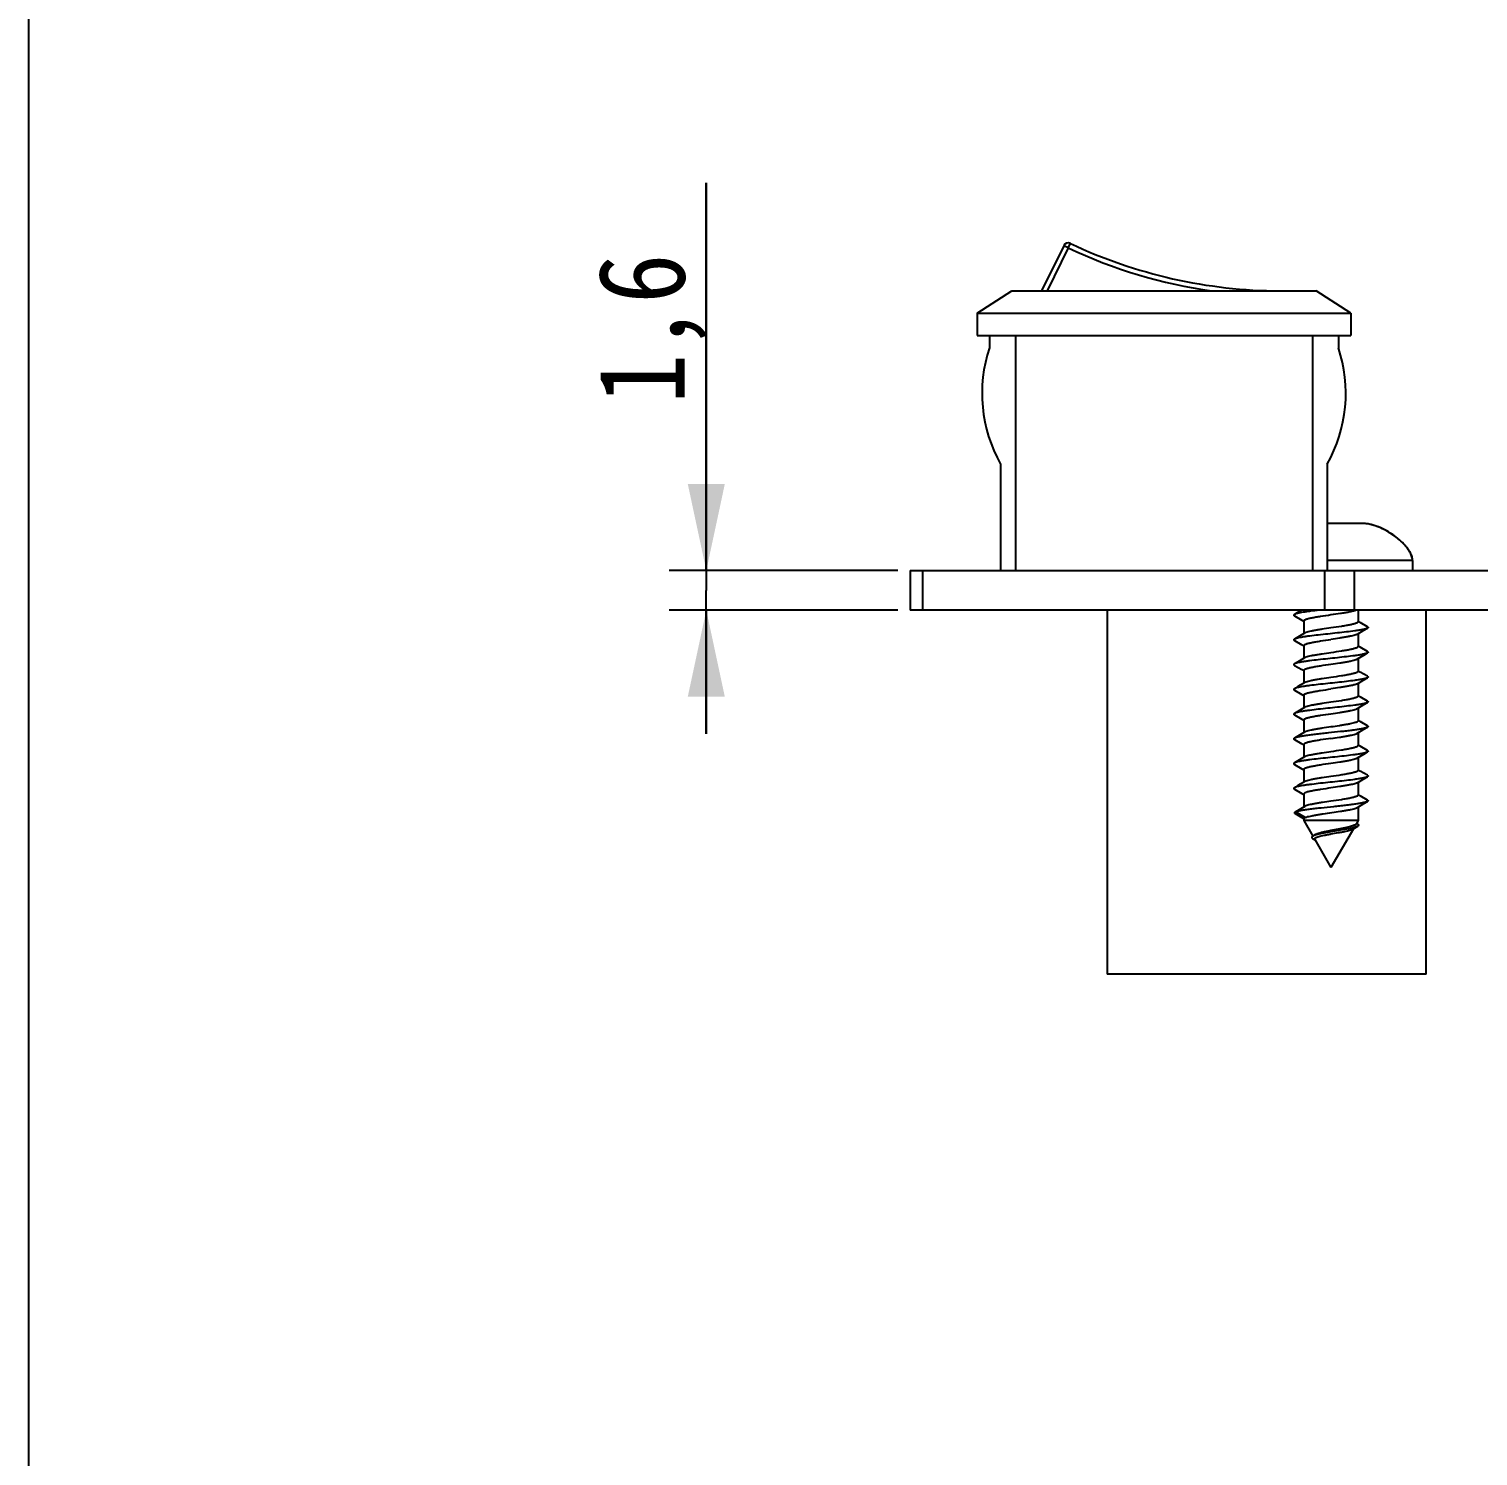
# Model space of a CAD drawing. Header units: millimetres. Extents: x 0 to 420, y 0 to 297.
# Drawn here: x 0 to 58.6, y 109.9 to 167.6 of the extents above; entities that cross this region are included whole.
import ezdxf

# ---------------------------------------------------------------- set-up
doc = ezdxf.new("R2010")
doc.units = ezdxf.units.MM
doc.header["$LTSCALE"] = 23.1
doc.layers.get('0').update_dxf_attribs({"linetype": 'CONTINUOUS'})
doc.layers.add('02___PRT_ALL_AXES', color=7, linetype='CONTINUOUS')
doc.styles.get("Standard").update_dxf_attribs({"font": 'txt', "width": 0.85})
doc.dimstyles.new('DIMSTYLE_1', dxfattribs={"dimtxt": 3.5, "dimasz": 3.5, "dimexe": 1.5, "dimexo": 1, "dimgap": 0.875, "dimtad": 1, "dimtxsty": 'Standard', "dimblk": '_FILLED', "dimblk1": '_FILLED', "dimblk2": '_FILLED', "dimcen": 0.09, "dimadec": 0, "dimazin": 0, "dimtp": 0.01, "dimtm": 0.01, "dimtfac": 1, "dimtofl": 0, "dimtmove": 0, "dimatfit": 3, "dimldrblk": '_FILLED', "dimfxl": 1, "dimtolj": 1, "dimarcsym": 0})

# ---------------------------------------------------------------- blocks, each defined once
blk = doc.blocks.new('_FILLED')
at = {"color": 0, "linetype": 'ByBlock'}
blk.add_solid([(0, 0), (-1, 0.214), (-1, -0.214)], dxfattribs=at)
blk = doc.blocks.new('*D3')
at = {"color": 2, "linetype": 'Continuous'}
for p, q in [((27.371, 145.71), (27.371, 161.367)), ((27.371, 161.367), (27.371, 144.91)), ((35.114, 145.71), (25.871, 145.71)), ((27.371, 139.11), (27.371, 144.91)), ((35.114, 144.11), (25.871, 144.11)), ((27.371, 144.11), (27.371, 139.11))]:
    blk.add_line(p, q, dxfattribs=at)
at = {"color": 2, "linetype": 'Continuous', "xscale": 3.5, "yscale": 3.5, "zscale": 3.5}
for p, rotation in [((27.371, 145.71), 270), ((27.371, 144.11), 90)]:
    blk.add_blockref('_FILLED', p, dxfattribs=dict(at, rotation=rotation))
at = {"color": 2, "linetype": 'Continuous', "insert": (22.996, 152.442), "char_height": 3.5, "width": 8.925, "attachment_point": 1, "rotation": 90, "line_spacing_factor": 0.9}
blk.add_mtext('1,6', dxfattribs=at)

msp = doc.modelspace()

# ---------------------------------------------------------------- linework, layer by layer
at = {"color": 7, "linetype": 'Continuous'}
for p, q in [((0, 0), (0, 297)), ((41.818, 158.833), (40.917, 157.01)), ((41.997, 158.744), (41.14, 157.01)), ((41.997, 158.744), (41.818, 158.833)), ((41.997, 158.744), (42.083, 158.925)), ((38.314, 156.11), (39.714, 157.01)), ((39.714, 157.01), (52.014, 157.01)), ((53.414, 156.11), (52.014, 157.01)), ((38.314, 156.11), (38.314, 155.21)), ((38.314, 156.11), (53.414, 156.11)), ((53.414, 156.11), (53.414, 155.21)), ((38.314, 155.21), (53.414, 155.21)), ((38.814, 155.21), (38.814, 154.71)), ((39.864, 155.21), (39.864, 145.71)), ((51.864, 155.21), (51.864, 145.71)), ((52.914, 155.21), (52.914, 154.71)), ((39.264, 150.01), (39.264, 145.71)), ((52.464, 150.01), (52.464, 145.71)), ((53.104, 147.61), (52.464, 147.61)), ((53.217, 147.61), (53.217, 147.609)), ((53.765, 147.61), (53.217, 147.61)), ((53.817, 147.61), (53.817, 147.609)), ((53.914, 147.61), (53.817, 147.61)), ((54.35, 147.536), (54.254, 147.563)), ((55.914, 146.11), (52.464, 146.11)), ((55.914, 146.11), (55.912, 146.147)), ((55.914, 146.11), (55.914, 145.71)), ((35.614, 145.71), (35.614, 144.11)), ((35.614, 145.71), (117.114, 145.71)), ((36.114, 145.71), (36.114, 144.11)), ((52.364, 144.11), (52.364, 145.71)), ((53.564, 144.11), (53.564, 145.71)), ((117.114, 144.11), (35.614, 144.11)), ((43.564, 144.11), (43.564, 129.41)), ((51.429, 144.11), (51.138, 143.939)), ((56.464, 129.41), (56.464, 144.11)), ((51.138, 143.881), (51.434, 143.707)), ((51.434, 143.707), (51.514, 143.66)), ((53.796, 143.612), (53.714, 143.661)), ((54.089, 143.439), (53.796, 143.612)), ((51.28, 143.022), (51.138, 142.939)), ((51.138, 142.881), (51.434, 142.707)), ((51.547, 143.18), (51.28, 143.022)), ((53.681, 143.14), (53.945, 143.297)), ((53.945, 143.297), (54.089, 143.381)), ((51.434, 142.707), (51.514, 142.66)), ((53.681, 142.14), (53.945, 142.297)), ((53.796, 142.612), (53.714, 142.661)), ((54.089, 142.439), (53.796, 142.612)), ((53.945, 142.297), (54.089, 142.381)), ((51.332, 142.053), (51.138, 141.939)), ((51.138, 141.881), (51.434, 141.707)), ((51.547, 142.18), (51.332, 142.053)), ((51.547, 141.18), (51.28, 141.022)), ((51.434, 141.707), (51.514, 141.66)), ((53.681, 141.14), (53.945, 141.297)), ((53.796, 141.612), (53.714, 141.661)), ((54.089, 141.439), (53.796, 141.612)), ((53.945, 141.297), (54.089, 141.381)), ((51.28, 141.022), (51.138, 140.939)), ((51.138, 140.881), (51.434, 140.707)), ((51.434, 140.707), (51.514, 140.66)), ((53.796, 140.612), (53.714, 140.661)), ((54.089, 140.439), (53.796, 140.612)), ((51.28, 140.022), (51.138, 139.939)), ((51.547, 140.18), (51.28, 140.022)), ((53.681, 140.14), (53.945, 140.297)), ((53.945, 140.297), (54.089, 140.381)), ((51.138, 139.881), (51.434, 139.707)), ((51.434, 139.707), (51.514, 139.66)), ((53.796, 139.612), (53.714, 139.661)), ((54.089, 139.439), (53.796, 139.612)), ((53.945, 139.297), (54.089, 139.381)), ((51.28, 139.022), (51.138, 138.939)), ((51.138, 138.881), (51.434, 138.707)), ((51.547, 139.18), (51.28, 139.022)), ((53.681, 139.14), (53.66, 139.129)), ((53.681, 139.14), (53.945, 139.297)), ((51.434, 138.707), (51.514, 138.66)), ((53.681, 138.14), (53.945, 138.297)), ((53.796, 138.612), (53.714, 138.661)), ((54.089, 138.439), (53.796, 138.612)), ((53.945, 138.297), (54.089, 138.381)), ((51.28, 138.022), (51.138, 137.939)), ((51.138, 137.881), (51.434, 137.707)), ((51.547, 138.18), (51.28, 138.022)), ((51.434, 137.707), (51.514, 137.66)), ((53.796, 137.612), (53.714, 137.661)), ((54.089, 137.439), (53.796, 137.612)), ((51.547, 137.18), (51.28, 137.022)), ((53.681, 137.14), (53.945, 137.297)), ((53.945, 137.297), (54.089, 137.381)), ((51.28, 137.022), (51.138, 136.939)), ((51.138, 136.881), (51.434, 136.707)), ((51.434, 136.707), (51.514, 136.66)), ((53.796, 136.612), (53.714, 136.661)), ((54.089, 136.439), (53.796, 136.612)), ((51.187, 135.96), (51.168, 135.95)), ((51.17, 135.892), (51.511, 135.694)), ((51.187, 135.96), (51.568, 136.191)), ((51.568, 135.729), (51.187, 135.96)), ((51.335, 136.051), (51.194, 135.966)), ((53.681, 136.14), (53.945, 136.297)), ((53.945, 136.297), (54.089, 136.381)), ((53.714, 135.615), (51.514, 135.615)), ((53.499, 135.269), (53.7, 135.387)), ((53.705, 135.462), (53.647, 135.497)), ((51.94, 135.021), (51.878, 134.981)), ((51.891, 134.875), (51.968, 134.83)), ((56.464, 129.41), (43.564, 129.41))]:
    msp.add_line(p, q, dxfattribs=at)
for points in [[(54.254, 147.563), (54.162, 147.584), (54.076, 147.598), (53.993, 147.607), (53.914, 147.61)], [(55.912, 146.147), (55.907, 146.185), (55.9, 146.224), (55.889, 146.263), (55.876, 146.303), (55.861, 146.342), (55.843, 146.382), (55.824, 146.421), (55.802, 146.46), (55.779, 146.499), (55.753, 146.538), (55.726, 146.578), (55.697, 146.617), (55.666, 146.656), (55.633, 146.696), (55.599, 146.736), (55.562, 146.776), (55.524, 146.816), (55.483, 146.856), (55.44, 146.897), (55.395, 146.937), (55.348, 146.978), (55.298, 147.019), (55.246, 147.061), (55.191, 147.102), (55.133, 147.144), (55.072, 147.185), (55.008, 147.227), (54.94, 147.269), (54.867, 147.31), (54.791, 147.352), (54.711, 147.392), (54.625, 147.432), (54.535, 147.47), (54.443, 147.505), (54.35, 147.536)]]:
    msp.add_lwpolyline(points, dxfattribs=at)
for centre, radius, start, end in [((41.997, 158.744), 0.2, 64.71534, 153.70538), ((50.625, 177.009), 20.2, 244.71534, 261.94521), ((50.625, 177.009), 20, 244.71534, 269.80725), ((44.328, 152.867), 5.815, 161.51468, 209.42351), ((47.399, 152.867), 5.815, 330.57649, 18.48532), ((53.108, 141.967), 5.643, 88.88738, 90.033), ((53.765, 146.3), 1.31, 87.69205, 89.98175), ((55.474, 146.11), 0.44, 0.04825, 4.75119)]:
    msp.add_arc(centre, radius, start, end, dxfattribs=at)
for points, knots in [([(55.912, 146.146), (55.908, 146.201), (55.88, 146.308), (55.809, 146.456), (55.718, 146.593), (55.581, 146.763), (55.385, 146.954), (55.126, 147.155), (54.847, 147.328), (54.552, 147.471), (54.292, 147.559), (54.078, 147.601), (53.968, 147.61), (53.914, 147.61)], [0, 0, 0, 0, 0.062449, 0.124939, 0.187448, 0.249962, 0.374926, 0.499918, 0.624924, 0.749937, 0.874911, 0.937474, 1, 1, 1, 1]), ([(52.15, 144.11), (52.029, 144.097), (51.855, 144.076), (51.633, 144.047), (51.492, 144.026), (51.37, 144.005), (51.271, 143.984), (51.203, 143.966), (51.162, 143.951), (51.145, 143.943), (51.138, 143.939)], [0, 0, 0, 0, 0.354408, 0.511605, 0.651696, 0.772272, 0.871339, 0.94743, 0.976641, 1, 1, 1, 1]), ([(53.336, 144.043), (53.389, 144.053), (53.463, 144.069), (53.555, 144.092), (53.594, 144.104), (53.612, 144.11)], [0, 0, 0, 0, 0.566203, 0.80076, 1, 1, 1, 1]), ([(51.138, 143.939), (51.135, 143.937), (51.128, 143.933), (51.12, 143.925), (51.115, 143.918), (51.113, 143.91), (51.115, 143.902), (51.12, 143.895), (51.128, 143.888), (51.135, 143.883), (51.138, 143.881)], [0, 0, 0, 0, 0.164194, 0.297955, 0.406547, 0.500006, 0.593472, 0.702049, 0.835783, 1, 1, 1, 1]), ([(51.514, 143.679), (51.514, 143.692), (51.528, 143.707), (51.547, 143.719), (51.568, 143.73), (51.6, 143.743), (51.646, 143.759), (51.702, 143.774), (51.766, 143.789), (51.867, 143.811), (52.01, 143.837), (52.269, 143.879), (52.473, 143.909), (52.614, 143.929)], [0, 0, 0, 0, 0.033021, 0.045431, 0.059772, 0.094414, 0.137068, 0.187528, 0.24545, 0.310354, 0.458795, 0.627494, 1, 1, 1, 1]), ([(52.614, 143.929), (52.742, 143.948), (52.93, 143.975), (53.171, 144.013), (53.283, 144.033), (53.336, 144.043)], [0, 0, 0, 0, 0.533036, 0.778651, 1, 1, 1, 1]), ([(53.714, 143.641), (53.714, 143.628), (53.699, 143.614), (53.68, 143.602), (53.659, 143.59), (53.627, 143.577), (53.581, 143.562), (53.526, 143.546), (53.461, 143.531), (53.36, 143.509), (53.217, 143.483), (52.958, 143.441), (52.754, 143.411), (52.614, 143.391)], [0, 0, 0, 0, 0.033019, 0.045428, 0.059769, 0.09441, 0.137065, 0.187526, 0.245449, 0.310354, 0.458795, 0.627494, 1, 1, 1, 1]), ([(51.138, 142.939), (51.135, 142.937), (51.128, 142.933), (51.12, 142.925), (51.115, 142.918), (51.113, 142.91), (51.115, 142.902), (51.12, 142.895), (51.128, 142.888), (51.135, 142.883), (51.138, 142.881)], [0, 0, 0, 0, 0.164171, 0.297893, 0.406514, 0.499997, 0.593478, 0.702106, 0.835838, 1, 1, 1, 1]), ([(54.089, 143.381), (54.08, 143.376), (54.057, 143.366), (54.017, 143.352), (53.966, 143.339), (53.879, 143.319), (53.747, 143.296), (53.526, 143.263), (53.231, 143.227), (52.867, 143.187), (52.486, 143.147), (52.114, 143.107), (51.821, 143.072), (51.61, 143.044), (51.475, 143.023), (51.36, 143.003), (51.265, 142.983), (51.2, 142.965), (51.161, 142.951), (51.145, 142.943), (51.138, 142.939)], [0, 0, 0, 0, 0.010763, 0.024901, 0.042427, 0.063265, 0.114357, 0.176806, 0.287759, 0.412844, 0.543739, 0.671718, 0.788256, 0.839776, 0.885641, 0.92511, 0.957572, 0.982587, 0.992237, 1, 1, 1, 1]), ([(51.514, 142.679), (51.514, 142.692), (51.528, 142.707), (51.547, 142.719), (51.568, 142.73), (51.6, 142.743), (51.646, 142.759), (51.702, 142.774), (51.766, 142.789), (51.867, 142.811), (52.01, 142.837), (52.269, 142.879), (52.473, 142.909), (52.614, 142.929)], [0, 0, 0, 0, 0.033033, 0.045446, 0.059792, 0.094443, 0.137103, 0.187572, 0.245501, 0.310411, 0.458852, 0.627538, 1, 1, 1, 1]), ([(52.614, 143.391), (52.494, 143.374), (52.319, 143.349), (52.094, 143.313), (51.943, 143.287), (51.81, 143.261), (51.699, 143.236), (51.622, 143.213), (51.574, 143.195), (51.555, 143.185), (51.547, 143.18)], [0, 0, 0, 0, 0.331658, 0.486345, 0.628056, 0.753056, 0.858169, 0.940929, 0.973445, 1, 1, 1, 1]), ([(53.681, 143.14), (53.672, 143.135), (53.653, 143.126), (53.605, 143.107), (53.528, 143.084), (53.417, 143.059), (53.284, 143.033), (53.134, 143.007), (52.908, 142.972), (52.733, 142.946), (52.614, 142.929)], [0, 0, 0, 0, 0.026553, 0.059069, 0.141823, 0.246935, 0.371936, 0.513648, 0.668332, 1, 1, 1, 1]), ([(54.089, 143.439), (54.093, 143.437), (54.099, 143.433), (54.107, 143.425), (54.112, 143.418), (54.114, 143.41), (54.112, 143.402), (54.107, 143.395), (54.099, 143.388), (54.093, 143.383), (54.089, 143.381)], [0, 0, 0, 0, 0.164166, 0.297917, 0.406543, 0.500011, 0.593491, 0.702091, 0.835799, 1, 1, 1, 1]), ([(54.089, 142.381), (54.08, 142.376), (54.057, 142.366), (54.017, 142.352), (53.966, 142.339), (53.879, 142.319), (53.747, 142.296), (53.526, 142.263), (53.231, 142.227), (52.867, 142.187), (52.486, 142.147), (52.114, 142.107), (51.821, 142.072), (51.61, 142.044), (51.475, 142.023), (51.36, 142.003), (51.265, 141.983), (51.2, 141.965), (51.161, 141.951), (51.145, 141.943), (51.138, 141.939)], [0, 0, 0, 0, 0.010761, 0.024901, 0.042425, 0.063265, 0.114357, 0.176805, 0.287759, 0.412843, 0.543739, 0.671718, 0.788256, 0.839778, 0.885641, 0.92511, 0.957574, 0.982588, 0.992239, 1, 1, 1, 1]), ([(52.614, 142.391), (52.494, 142.374), (52.319, 142.349), (52.094, 142.313), (51.943, 142.287), (51.81, 142.261), (51.699, 142.236), (51.622, 142.213), (51.574, 142.195), (51.555, 142.185), (51.547, 142.18)], [0, 0, 0, 0, 0.331666, 0.486355, 0.628064, 0.753058, 0.85817, 0.940929, 0.973447, 1, 1, 1, 1]), ([(53.714, 142.641), (53.714, 142.628), (53.699, 142.614), (53.68, 142.601), (53.659, 142.59), (53.627, 142.577), (53.581, 142.562), (53.526, 142.546), (53.461, 142.531), (53.36, 142.509), (53.217, 142.483), (52.958, 142.441), (52.754, 142.411), (52.614, 142.391)], [0, 0, 0, 0, 0.033022, 0.045433, 0.059775, 0.09442, 0.137078, 0.187543, 0.245472, 0.310381, 0.458824, 0.627512, 1, 1, 1, 1]), ([(54.089, 142.439), (54.093, 142.437), (54.099, 142.433), (54.107, 142.425), (54.112, 142.418), (54.114, 142.41), (54.112, 142.402), (54.107, 142.395), (54.099, 142.388), (54.093, 142.383), (54.089, 142.381)], [0, 0, 0, 0, 0.164219, 0.297943, 0.406521, 0.49999, 0.593449, 0.702047, 0.83581, 1, 1, 1, 1]), ([(51.138, 141.939), (51.135, 141.937), (51.128, 141.933), (51.12, 141.925), (51.115, 141.918), (51.113, 141.91), (51.115, 141.902), (51.12, 141.895), (51.128, 141.888), (51.135, 141.883), (51.138, 141.881)], [0, 0, 0, 0, 0.164173, 0.297931, 0.406551, 0.500014, 0.59349, 0.702081, 0.835788, 1, 1, 1, 1]), ([(51.514, 141.679), (51.514, 141.692), (51.528, 141.707), (51.547, 141.719), (51.568, 141.73), (51.6, 141.743), (51.646, 141.759), (51.702, 141.774), (51.766, 141.789), (51.867, 141.811), (52.01, 141.837), (52.269, 141.879), (52.473, 141.909), (52.614, 141.929)], [0, 0, 0, 0, 0.033016, 0.045426, 0.059765, 0.094406, 0.137061, 0.187523, 0.245449, 0.310355, 0.458795, 0.627492, 1, 1, 1, 1]), ([(52.614, 141.929), (52.733, 141.946), (52.908, 141.972), (53.134, 142.007), (53.284, 142.033), (53.417, 142.059), (53.528, 142.084), (53.605, 142.107), (53.653, 142.126), (53.672, 142.135), (53.681, 142.14)], [0, 0, 0, 0, 0.33166, 0.486342, 0.628051, 0.75305, 0.858166, 0.940927, 0.973445, 1, 1, 1, 1]), ([(54.089, 141.381), (54.08, 141.376), (54.057, 141.366), (54.017, 141.352), (53.966, 141.339), (53.879, 141.319), (53.747, 141.296), (53.526, 141.263), (53.231, 141.227), (52.867, 141.187), (52.486, 141.147), (52.114, 141.107), (51.821, 141.072), (51.61, 141.044), (51.475, 141.023), (51.36, 141.003), (51.265, 140.983), (51.2, 140.965), (51.161, 140.951), (51.145, 140.943), (51.138, 140.939)], [0, 0, 0, 0, 0.010763, 0.024902, 0.042427, 0.063266, 0.114358, 0.176807, 0.287759, 0.412844, 0.54374, 0.671719, 0.788256, 0.839778, 0.885643, 0.92511, 0.957574, 0.982589, 0.992239, 1, 1, 1, 1]), ([(52.614, 141.391), (52.494, 141.374), (52.319, 141.349), (52.094, 141.313), (51.943, 141.287), (51.81, 141.261), (51.699, 141.236), (51.622, 141.213), (51.574, 141.195), (51.555, 141.185), (51.547, 141.18)], [0, 0, 0, 0, 0.331667, 0.48636, 0.628075, 0.753072, 0.858181, 0.940933, 0.973447, 1, 1, 1, 1]), ([(53.714, 141.641), (53.714, 141.628), (53.699, 141.614), (53.68, 141.601), (53.659, 141.59), (53.627, 141.577), (53.581, 141.562), (53.526, 141.546), (53.461, 141.531), (53.36, 141.509), (53.217, 141.483), (52.958, 141.441), (52.754, 141.411), (52.614, 141.391)], [0, 0, 0, 0, 0.033021, 0.045431, 0.059772, 0.094414, 0.137065, 0.187524, 0.245447, 0.310351, 0.458792, 0.627492, 1, 1, 1, 1]), ([(53.681, 141.14), (53.672, 141.135), (53.653, 141.126), (53.605, 141.107), (53.528, 141.084), (53.417, 141.059), (53.284, 141.033), (53.134, 141.007), (52.908, 140.972), (52.733, 140.946), (52.614, 140.929)], [0, 0, 0, 0, 0.026553, 0.059069, 0.141823, 0.246935, 0.371936, 0.513648, 0.668332, 1, 1, 1, 1]), ([(54.089, 141.439), (54.093, 141.437), (54.099, 141.433), (54.107, 141.425), (54.112, 141.418), (54.114, 141.41), (54.112, 141.402), (54.107, 141.395), (54.099, 141.388), (54.093, 141.383), (54.089, 141.381)], [0, 0, 0, 0, 0.164187, 0.297898, 0.406505, 0.499988, 0.593461, 0.702091, 0.835837, 1, 1, 1, 1]), ([(51.138, 140.939), (51.135, 140.937), (51.128, 140.933), (51.12, 140.925), (51.115, 140.918), (51.113, 140.91), (51.115, 140.902), (51.12, 140.895), (51.128, 140.888), (51.135, 140.883), (51.138, 140.881)], [0, 0, 0, 0, 0.164207, 0.297961, 0.40654, 0.500001, 0.593463, 0.70204, 0.835789, 1, 1, 1, 1]), ([(51.514, 140.679), (51.514, 140.692), (51.528, 140.707), (51.547, 140.719), (51.568, 140.73), (51.6, 140.743), (51.646, 140.759), (51.702, 140.774), (51.766, 140.789), (51.867, 140.811), (52.01, 140.837), (52.269, 140.879), (52.473, 140.909), (52.614, 140.929)], [0, 0, 0, 0, 0.033024, 0.045434, 0.059776, 0.094419, 0.137072, 0.187534, 0.245459, 0.310365, 0.458808, 0.627506, 1, 1, 1, 1]), ([(53.714, 140.641), (53.714, 140.628), (53.699, 140.614), (53.68, 140.602), (53.659, 140.59), (53.627, 140.577), (53.581, 140.562), (53.526, 140.546), (53.461, 140.531), (53.36, 140.509), (53.217, 140.483), (52.958, 140.441), (52.754, 140.411), (52.614, 140.391)], [0, 0, 0, 0, 0.033018, 0.045428, 0.059769, 0.094412, 0.137068, 0.187532, 0.245461, 0.310368, 0.458808, 0.627499, 1, 1, 1, 1]), ([(54.089, 140.381), (54.08, 140.376), (54.057, 140.366), (54.017, 140.352), (53.966, 140.339), (53.879, 140.319), (53.747, 140.296), (53.526, 140.263), (53.231, 140.227), (52.867, 140.187), (52.486, 140.147), (52.114, 140.107), (51.821, 140.072), (51.61, 140.044), (51.475, 140.023), (51.36, 140.003), (51.265, 139.983), (51.2, 139.965), (51.161, 139.951), (51.145, 139.943), (51.138, 139.939)], [0, 0, 0, 0, 0.010764, 0.024901, 0.042428, 0.063266, 0.114357, 0.176807, 0.287759, 0.412844, 0.54374, 0.671718, 0.788256, 0.839777, 0.885643, 0.92511, 0.957572, 0.982589, 0.992238, 1, 1, 1, 1]), ([(52.614, 140.391), (52.494, 140.374), (52.319, 140.349), (52.094, 140.313), (51.943, 140.287), (51.81, 140.261), (51.699, 140.236), (51.622, 140.213), (51.574, 140.195), (51.555, 140.185), (51.547, 140.18)], [0, 0, 0, 0, 0.331664, 0.486347, 0.628054, 0.75305, 0.858166, 0.940927, 0.973445, 1, 1, 1, 1]), ([(52.614, 139.929), (52.733, 139.946), (52.908, 139.972), (53.134, 140.007), (53.284, 140.033), (53.417, 140.059), (53.528, 140.084), (53.605, 140.107), (53.653, 140.126), (53.672, 140.135), (53.681, 140.14)], [0, 0, 0, 0, 0.331665, 0.486349, 0.628055, 0.753051, 0.858166, 0.940927, 0.973446, 1, 1, 1, 1]), ([(54.089, 140.439), (54.093, 140.437), (54.099, 140.433), (54.107, 140.425), (54.112, 140.418), (54.114, 140.41), (54.112, 140.402), (54.107, 140.395), (54.099, 140.388), (54.093, 140.383), (54.089, 140.381)], [0, 0, 0, 0, 0.164162, 0.297903, 0.406534, 0.500009, 0.593493, 0.702105, 0.835819, 1, 1, 1, 1]), ([(51.138, 139.939), (51.135, 139.937), (51.128, 139.933), (51.12, 139.925), (51.115, 139.918), (51.113, 139.91), (51.115, 139.902), (51.12, 139.895), (51.128, 139.888), (51.135, 139.883), (51.138, 139.881)], [0, 0, 0, 0, 0.164215, 0.297925, 0.406511, 0.499986, 0.593447, 0.702063, 0.835823, 1, 1, 1, 1]), ([(51.514, 139.679), (51.514, 139.692), (51.528, 139.707), (51.547, 139.719), (51.568, 139.73), (51.6, 139.743), (51.646, 139.759), (51.702, 139.774), (51.766, 139.789), (51.867, 139.811), (52.01, 139.837), (52.269, 139.879), (52.473, 139.909), (52.614, 139.929)], [0, 0, 0, 0, 0.033019, 0.04543, 0.059771, 0.094414, 0.137071, 0.187536, 0.245465, 0.310373, 0.458813, 0.627502, 1, 1, 1, 1]), ([(52.614, 139.391), (52.494, 139.374), (52.319, 139.349), (52.094, 139.313), (51.943, 139.287), (51.81, 139.261), (51.699, 139.236), (51.622, 139.213), (51.574, 139.195), (51.555, 139.185), (51.547, 139.18)], [0, 0, 0, 0, 0.331674, 0.486366, 0.628081, 0.753075, 0.85818, 0.940931, 0.973447, 1, 1, 1, 1]), ([(53.66, 139.591), (53.639, 139.581), (53.587, 139.563), (53.497, 139.539), (53.385, 139.514), (53.255, 139.49), (53.109, 139.465), (52.894, 139.432), (52.727, 139.407), (52.614, 139.391)], [0, 0, 0, 0, 0.066192, 0.153913, 0.261556, 0.386783, 0.526702, 0.677986, 1, 1, 1, 1]), ([(53.714, 139.641), (53.714, 139.637), (53.711, 139.627), (53.699, 139.614), (53.682, 139.602), (53.668, 139.595), (53.66, 139.591)], [0, 0, 0, 0, 0.169076, 0.37943, 0.653487, 1, 1, 1, 1]), ([(54.089, 139.381), (54.082, 139.377), (54.066, 139.37), (54.05, 139.363), (54.04, 139.36)], [0, 0, 0, 0, 0.445344, 1, 1, 1, 1]), ([(54.089, 139.439), (54.093, 139.437), (54.099, 139.433), (54.107, 139.425), (54.112, 139.418), (54.114, 139.41), (54.112, 139.402), (54.107, 139.395), (54.099, 139.388), (54.093, 139.383), (54.089, 139.381)], [0, 0, 0, 0, 0.164153, 0.297897, 0.406491, 0.49993, 0.593367, 0.701931, 0.83569, 1, 1, 1, 1]), ([(51.138, 138.939), (51.135, 138.937), (51.128, 138.933), (51.12, 138.925), (51.115, 138.918), (51.113, 138.91), (51.115, 138.902), (51.12, 138.895), (51.128, 138.888), (51.135, 138.883), (51.138, 138.881)], [0, 0, 0, 0, 0.16417, 0.297891, 0.406511, 0.499995, 0.593475, 0.702104, 0.835837, 1, 1, 1, 1]), ([(54.04, 139.36), (54.026, 139.355), (53.994, 139.346), (53.919, 139.327), (53.802, 139.305), (53.639, 139.279), (53.447, 139.253), (53.233, 139.228), (52.92, 139.192), (52.597, 139.158), (52.273, 139.124), (52.039, 139.098), (51.821, 139.072), (51.625, 139.046), (51.455, 139.021), (51.333, 138.998), (51.253, 138.98), (51.206, 138.967), (51.168, 138.954), (51.147, 138.944), (51.138, 138.939)], [0, 0, 0, 0, 0.015354, 0.033821, 0.079672, 0.136481, 0.202792, 0.276849, 0.356674, 0.524935, 0.608835, 0.689556, 0.764927, 0.832928, 0.891757, 0.939888, 0.959564, 0.976169, 0.989641, 1, 1, 1, 1]), ([(52.614, 138.929), (52.473, 138.909), (52.269, 138.879), (52.01, 138.837), (51.867, 138.811), (51.766, 138.789), (51.702, 138.774), (51.646, 138.759), (51.6, 138.743), (51.568, 138.73), (51.547, 138.719), (51.528, 138.707), (51.514, 138.692), (51.514, 138.679)], [0, 0, 0, 0, 0.372497, 0.541189, 0.689634, 0.754542, 0.812469, 0.862931, 0.905584, 0.940227, 0.954568, 0.966978, 1, 1, 1, 1]), ([(52.614, 138.929), (52.727, 138.946), (52.894, 138.97), (53.109, 139.003), (53.255, 139.028), (53.385, 139.052), (53.497, 139.077), (53.587, 139.101), (53.639, 139.119), (53.66, 139.129)], [0, 0, 0, 0, 0.322014, 0.473298, 0.613217, 0.738444, 0.846087, 0.933808, 1, 1, 1, 1]), ([(54.089, 138.381), (54.08, 138.376), (54.057, 138.366), (54.017, 138.352), (53.966, 138.339), (53.879, 138.319), (53.747, 138.296), (53.526, 138.263), (53.231, 138.227), (52.867, 138.187), (52.486, 138.147), (52.114, 138.107), (51.821, 138.072), (51.61, 138.044), (51.475, 138.023), (51.36, 138.003), (51.265, 137.983), (51.2, 137.965), (51.161, 137.951), (51.145, 137.943), (51.138, 137.939)], [0, 0, 0, 0, 0.010761, 0.024901, 0.042425, 0.063265, 0.114357, 0.176805, 0.287759, 0.412843, 0.543739, 0.671718, 0.788256, 0.839777, 0.885641, 0.92511, 0.957573, 0.982588, 0.992239, 1, 1, 1, 1]), ([(52.614, 138.391), (52.494, 138.374), (52.319, 138.349), (52.094, 138.313), (51.943, 138.287), (51.81, 138.261), (51.699, 138.236), (51.622, 138.213), (51.574, 138.195), (51.555, 138.185), (51.547, 138.18)], [0, 0, 0, 0, 0.331659, 0.486343, 0.628054, 0.753054, 0.858169, 0.940929, 0.973446, 1, 1, 1, 1]), ([(53.714, 138.641), (53.714, 138.628), (53.699, 138.614), (53.68, 138.602), (53.659, 138.59), (53.627, 138.577), (53.581, 138.562), (53.526, 138.546), (53.461, 138.531), (53.36, 138.509), (53.217, 138.483), (52.958, 138.441), (52.754, 138.411), (52.614, 138.391)], [0, 0, 0, 0, 0.033017, 0.045426, 0.059766, 0.094407, 0.137061, 0.187523, 0.245447, 0.310352, 0.458793, 0.627492, 1, 1, 1, 1]), ([(54.089, 138.439), (54.093, 138.437), (54.099, 138.433), (54.107, 138.425), (54.112, 138.418), (54.114, 138.41), (54.112, 138.402), (54.107, 138.395), (54.099, 138.388), (54.093, 138.383), (54.089, 138.381)], [0, 0, 0, 0, 0.164217, 0.297953, 0.406529, 0.499994, 0.593453, 0.702041, 0.835801, 1, 1, 1, 1]), ([(51.138, 137.939), (51.135, 137.937), (51.128, 137.933), (51.12, 137.925), (51.115, 137.918), (51.113, 137.91), (51.115, 137.902), (51.12, 137.895), (51.128, 137.888), (51.135, 137.883), (51.138, 137.881)], [0, 0, 0, 0, 0.164167, 0.297919, 0.406546, 0.500013, 0.593493, 0.702093, 0.8358, 1, 1, 1, 1]), ([(51.514, 137.679), (51.514, 137.692), (51.528, 137.707), (51.547, 137.719), (51.568, 137.73), (51.6, 137.743), (51.646, 137.759), (51.702, 137.774), (51.766, 137.789), (51.867, 137.811), (52.01, 137.837), (52.269, 137.879), (52.473, 137.909), (52.614, 137.929)], [0, 0, 0, 0, 0.033023, 0.045434, 0.059777, 0.094422, 0.13708, 0.187545, 0.245474, 0.310382, 0.458826, 0.627517, 1, 1, 1, 1]), ([(52.614, 137.929), (52.733, 137.946), (52.908, 137.972), (53.134, 138.007), (53.284, 138.033), (53.417, 138.059), (53.528, 138.084), (53.605, 138.107), (53.653, 138.126), (53.672, 138.135), (53.681, 138.14)], [0, 0, 0, 0, 0.331667, 0.486357, 0.628069, 0.753063, 0.858173, 0.940929, 0.973447, 1, 1, 1, 1]), ([(53.714, 137.641), (53.714, 137.628), (53.699, 137.614), (53.68, 137.601), (53.659, 137.59), (53.627, 137.577), (53.581, 137.562), (53.526, 137.546), (53.461, 137.531), (53.36, 137.509), (53.217, 137.483), (52.958, 137.441), (52.754, 137.411), (52.614, 137.391)], [0, 0, 0, 0, 0.033024, 0.045435, 0.059777, 0.094422, 0.13708, 0.187545, 0.245474, 0.310383, 0.458826, 0.627518, 1, 1, 1, 1]), ([(54.089, 137.381), (54.08, 137.376), (54.057, 137.366), (54.017, 137.352), (53.966, 137.339), (53.879, 137.319), (53.747, 137.296), (53.526, 137.263), (53.231, 137.227), (52.867, 137.187), (52.486, 137.147), (52.114, 137.107), (51.821, 137.072), (51.61, 137.044), (51.475, 137.023), (51.36, 137.003), (51.265, 136.983), (51.2, 136.965), (51.161, 136.951), (51.145, 136.943), (51.138, 136.939)], [0, 0, 0, 0, 0.010762, 0.024902, 0.042426, 0.063266, 0.114358, 0.176806, 0.287759, 0.412844, 0.54374, 0.671719, 0.788256, 0.839778, 0.885642, 0.92511, 0.957574, 0.982589, 0.99224, 1, 1, 1, 1]), ([(52.614, 137.391), (52.494, 137.374), (52.319, 137.349), (52.094, 137.313), (51.943, 137.287), (51.81, 137.261), (51.699, 137.236), (51.622, 137.213), (51.574, 137.195), (51.555, 137.185), (51.547, 137.18)], [0, 0, 0, 0, 0.331668, 0.486358, 0.62807, 0.753064, 0.858173, 0.940929, 0.973447, 1, 1, 1, 1]), ([(53.681, 137.14), (53.672, 137.135), (53.653, 137.126), (53.605, 137.107), (53.528, 137.084), (53.417, 137.059), (53.284, 137.033), (53.134, 137.007), (52.908, 136.972), (52.733, 136.946), (52.614, 136.929)], [0, 0, 0, 0, 0.026553, 0.059069, 0.141823, 0.246935, 0.371936, 0.513648, 0.668332, 1, 1, 1, 1]), ([(54.089, 137.439), (54.093, 137.437), (54.099, 137.433), (54.107, 137.425), (54.112, 137.418), (54.114, 137.41), (54.112, 137.402), (54.107, 137.395), (54.099, 137.388), (54.093, 137.383), (54.089, 137.381)], [0, 0, 0, 0, 0.1642, 0.297907, 0.406506, 0.499986, 0.593453, 0.70208, 0.835833, 1, 1, 1, 1]), ([(51.138, 136.939), (51.135, 136.937), (51.128, 136.933), (51.12, 136.925), (51.115, 136.918), (51.113, 136.91), (51.115, 136.902), (51.12, 136.895), (51.128, 136.888), (51.135, 136.883), (51.138, 136.881)], [0, 0, 0, 0, 0.164199, 0.297959, 0.406546, 0.500005, 0.59347, 0.702046, 0.835783, 1, 1, 1, 1]), ([(52.614, 136.929), (52.473, 136.909), (52.269, 136.879), (52.01, 136.837), (51.867, 136.811), (51.766, 136.789), (51.702, 136.774), (51.646, 136.759), (51.6, 136.743), (51.568, 136.73), (51.547, 136.719), (51.528, 136.707), (51.514, 136.692), (51.514, 136.679)], [0, 0, 0, 0, 0.372497, 0.541189, 0.689634, 0.754542, 0.812469, 0.862931, 0.905584, 0.940227, 0.954568, 0.966978, 1, 1, 1, 1]), ([(53.714, 136.641), (53.714, 136.628), (53.699, 136.614), (53.68, 136.601), (53.659, 136.59), (53.627, 136.577), (53.581, 136.562), (53.526, 136.546), (53.461, 136.531), (53.36, 136.509), (53.217, 136.483), (52.958, 136.441), (52.754, 136.411), (52.614, 136.391)], [0, 0, 0, 0, 0.033021, 0.045431, 0.059772, 0.094414, 0.137067, 0.187527, 0.245449, 0.310353, 0.458794, 0.627493, 1, 1, 1, 1]), ([(54.089, 136.439), (54.093, 136.437), (54.099, 136.433), (54.107, 136.425), (54.112, 136.418), (54.114, 136.41), (54.112, 136.402), (54.107, 136.395), (54.099, 136.388), (54.093, 136.383), (54.089, 136.381)], [0, 0, 0, 0, 0.164162, 0.297896, 0.406524, 0.500004, 0.593488, 0.702109, 0.835829, 1, 1, 1, 1]), ([(51.168, 135.95), (51.165, 135.948), (51.158, 135.944), (51.15, 135.937), (51.145, 135.929), (51.143, 135.919), (51.15, 135.908), (51.16, 135.899), (51.167, 135.894), (51.17, 135.892)], [0, 0, 0, 0, 0.160661, 0.29171, 0.398566, 0.491612, 0.694324, 0.831537, 1, 1, 1, 1]), ([(54.089, 136.381), (54.08, 136.376), (54.059, 136.366), (54.021, 136.354), (53.974, 136.341), (53.894, 136.322), (53.772, 136.3), (53.603, 136.274), (53.406, 136.248), (53.188, 136.222), (52.955, 136.196), (52.631, 136.162), (52.308, 136.128), (51.994, 136.093), (51.78, 136.067), (51.589, 136.041), (51.425, 136.015), (51.309, 135.993), (51.233, 135.974), (51.201, 135.965), (51.187, 135.96)], [0, 0, 0, 0, 0.010359, 0.023832, 0.040436, 0.060112, 0.108243, 0.167072, 0.235074, 0.310444, 0.391165, 0.475065, 0.643326, 0.723151, 0.797208, 0.863519, 0.920328, 0.966179, 0.984646, 1, 1, 1, 1]), ([(52.614, 136.391), (52.5, 136.375), (52.334, 136.351), (52.118, 136.317), (51.972, 136.292), (51.842, 136.268), (51.73, 136.244), (51.641, 136.219), (51.589, 136.201), (51.568, 136.191)], [0, 0, 0, 0, 0.322014, 0.473297, 0.613216, 0.738443, 0.846086, 0.933808, 1, 1, 1, 1]), ([(51.568, 135.729), (51.59, 135.739), (51.643, 135.758), (51.736, 135.783), (51.852, 135.808), (51.988, 135.833), (52.139, 135.859), (52.362, 135.893), (52.65, 135.934), (52.936, 135.976), (53.154, 136.011), (53.299, 136.036), (53.427, 136.061), (53.534, 136.086), (53.608, 136.108), (53.654, 136.126), (53.673, 136.135), (53.681, 136.14)], [0, 0, 0, 0, 0.033778, 0.078779, 0.134113, 0.198511, 0.270393, 0.347962, 0.512211, 0.674674, 0.750057, 0.818965, 0.879687, 0.930764, 0.971067, 0.986962, 1, 1, 1, 1]), ([(51.514, 135.699), (51.514, 135.702), (51.516, 135.707), (51.522, 135.711), (51.53, 135.716), (51.546, 135.723), (51.56, 135.727), (51.568, 135.729)], [0, 0, 0, 0, 0.128188, 0.216524, 0.326121, 0.614905, 1, 1, 1, 1]), ([(53.7, 135.387), (53.685, 135.378), (53.646, 135.361), (53.577, 135.339), (53.49, 135.317), (53.385, 135.294), (53.265, 135.27), (53.082, 135.238), (52.838, 135.197), (52.589, 135.156), (52.392, 135.122), (52.256, 135.095), (52.134, 135.069), (52.029, 135.041), (51.954, 135.017), (51.906, 134.997), (51.887, 134.986), (51.878, 134.981)], [0, 0, 0, 0, 0.028485, 0.067123, 0.11561, 0.173234, 0.23897, 0.311524, 0.470703, 0.636052, 0.71578, 0.790593, 0.858306, 0.916866, 0.964495, 0.983803, 1, 1, 1, 1]), ([(53.629, 135.468), (53.626, 135.463), (53.618, 135.454), (53.602, 135.442), (53.582, 135.43), (53.544, 135.412), (53.483, 135.39), (53.397, 135.365), (53.292, 135.339), (53.126, 135.303), (52.896, 135.258), (52.657, 135.213), (52.465, 135.175), (52.328, 135.146), (52.205, 135.117), (52.097, 135.087), (52.02, 135.06), (51.97, 135.038), (51.949, 135.026), (51.94, 135.021)], [0, 0, 0, 0, 0.008959, 0.020154, 0.033908, 0.050355, 0.091437, 0.143136, 0.204618, 0.274654, 0.433838, 0.604958, 0.689171, 0.769152, 0.842406, 0.90657, 0.959577, 0.981413, 1, 1, 1, 1]), ([(52.614, 135.071), (52.711, 135.089), (52.854, 135.114), (53.039, 135.147), (53.165, 135.172), (53.275, 135.196), (53.369, 135.219), (53.442, 135.242), (53.483, 135.259), (53.499, 135.269)], [0, 0, 0, 0, 0.325464, 0.479477, 0.621368, 0.74713, 0.853547, 0.938244, 1, 1, 1, 1]), ([(53.705, 135.462), (53.709, 135.459), (53.717, 135.453), (53.727, 135.444), (53.733, 135.435), (53.735, 135.421), (53.727, 135.407), (53.714, 135.395), (53.705, 135.389), (53.7, 135.387)], [0, 0, 0, 0, 0.157682, 0.286509, 0.392112, 0.485073, 0.690526, 0.829646, 1, 1, 1, 1]), ([(51.865, 134.971), (51.86, 134.968), (51.853, 134.961), (51.844, 134.949), (51.84, 134.936), (51.841, 134.924), (51.847, 134.911), (51.863, 134.893), (51.879, 134.882), (51.891, 134.875)], [0, 0, 0, 0, 0.134078, 0.246445, 0.344421, 0.439514, 0.544596, 0.669651, 1, 1, 1, 1]), ([(51.878, 134.981), (51.877, 134.98), (51.872, 134.977), (51.868, 134.974), (51.865, 134.971)], [0, 0, 0, 0, 0.263309, 1, 1, 1, 1]), ([(51.957, 134.848), (51.954, 134.852), (51.95, 134.863), (51.954, 134.879), (51.965, 134.895), (51.983, 134.909), (52.008, 134.923), (52.054, 134.943), (52.125, 134.967), (52.227, 134.994), (52.345, 135.02), (52.476, 135.046), (52.567, 135.063), (52.614, 135.071)], [0, 0, 0, 0, 0.021954, 0.042882, 0.06759, 0.098961, 0.13815, 0.185443, 0.303461, 0.449576, 0.61849, 0.804162, 1, 1, 1, 1])]:
    msp.add_open_spline(points, degree=3, knots=knots, dxfattribs=at)
at = {"layer": '02___PRT_ALL_AXES', "color": 7, "linetype": 'Continuous'}
for p, q in [((53.714, 144.11), (53.714, 143.641)), ((51.514, 143.679), (51.514, 143.161)), ((53.714, 143.16), (53.714, 142.641)), ((51.514, 142.679), (51.514, 142.161)), ((53.714, 142.16), (53.714, 141.641)), ((51.514, 141.679), (51.514, 141.161)), ((53.714, 141.16), (53.714, 140.641)), ((51.514, 140.679), (51.514, 140.161)), ((53.714, 140.16), (53.714, 139.641)), ((51.514, 139.679), (51.514, 139.161)), ((53.714, 139.16), (53.714, 138.641)), ((51.514, 138.679), (51.514, 138.161)), ((51.514, 137.679), (51.514, 137.161)), ((53.714, 138.16), (53.714, 137.641)), ((53.714, 137.16), (53.714, 136.641)), ((51.514, 136.679), (51.514, 136.158)), ((53.714, 136.16), (53.714, 135.615)), ((51.514, 135.699), (51.514, 135.615)), ((51.514, 135.615), (51.88, 134.982)), ((53.521, 135.282), (52.614, 133.71)), ((53.714, 135.615), (53.629, 135.468)), ((51.957, 134.848), (52.614, 133.71))]:
    msp.add_line(p, q, dxfattribs=at)

# ---------------------------------------------------------------- dimensions: what is measured, and where the dimension line sits
at = {"color": 2, "linetype": 'Continuous'}
dim = msp.add_linear_dim(base=(27.371, 145.71), p1=(36.114, 144.11), p2=(36.114, 145.71), angle=90, dimstyle='DIMSTYLE_1', dxfattribs=at)
dim.commit()
dim.dimension.update_dxf_attribs({"geometry": '*D3', "text_midpoint": (27.371, 156.905), "dimtype": 160})

doc.saveas('drawing.dxf')
